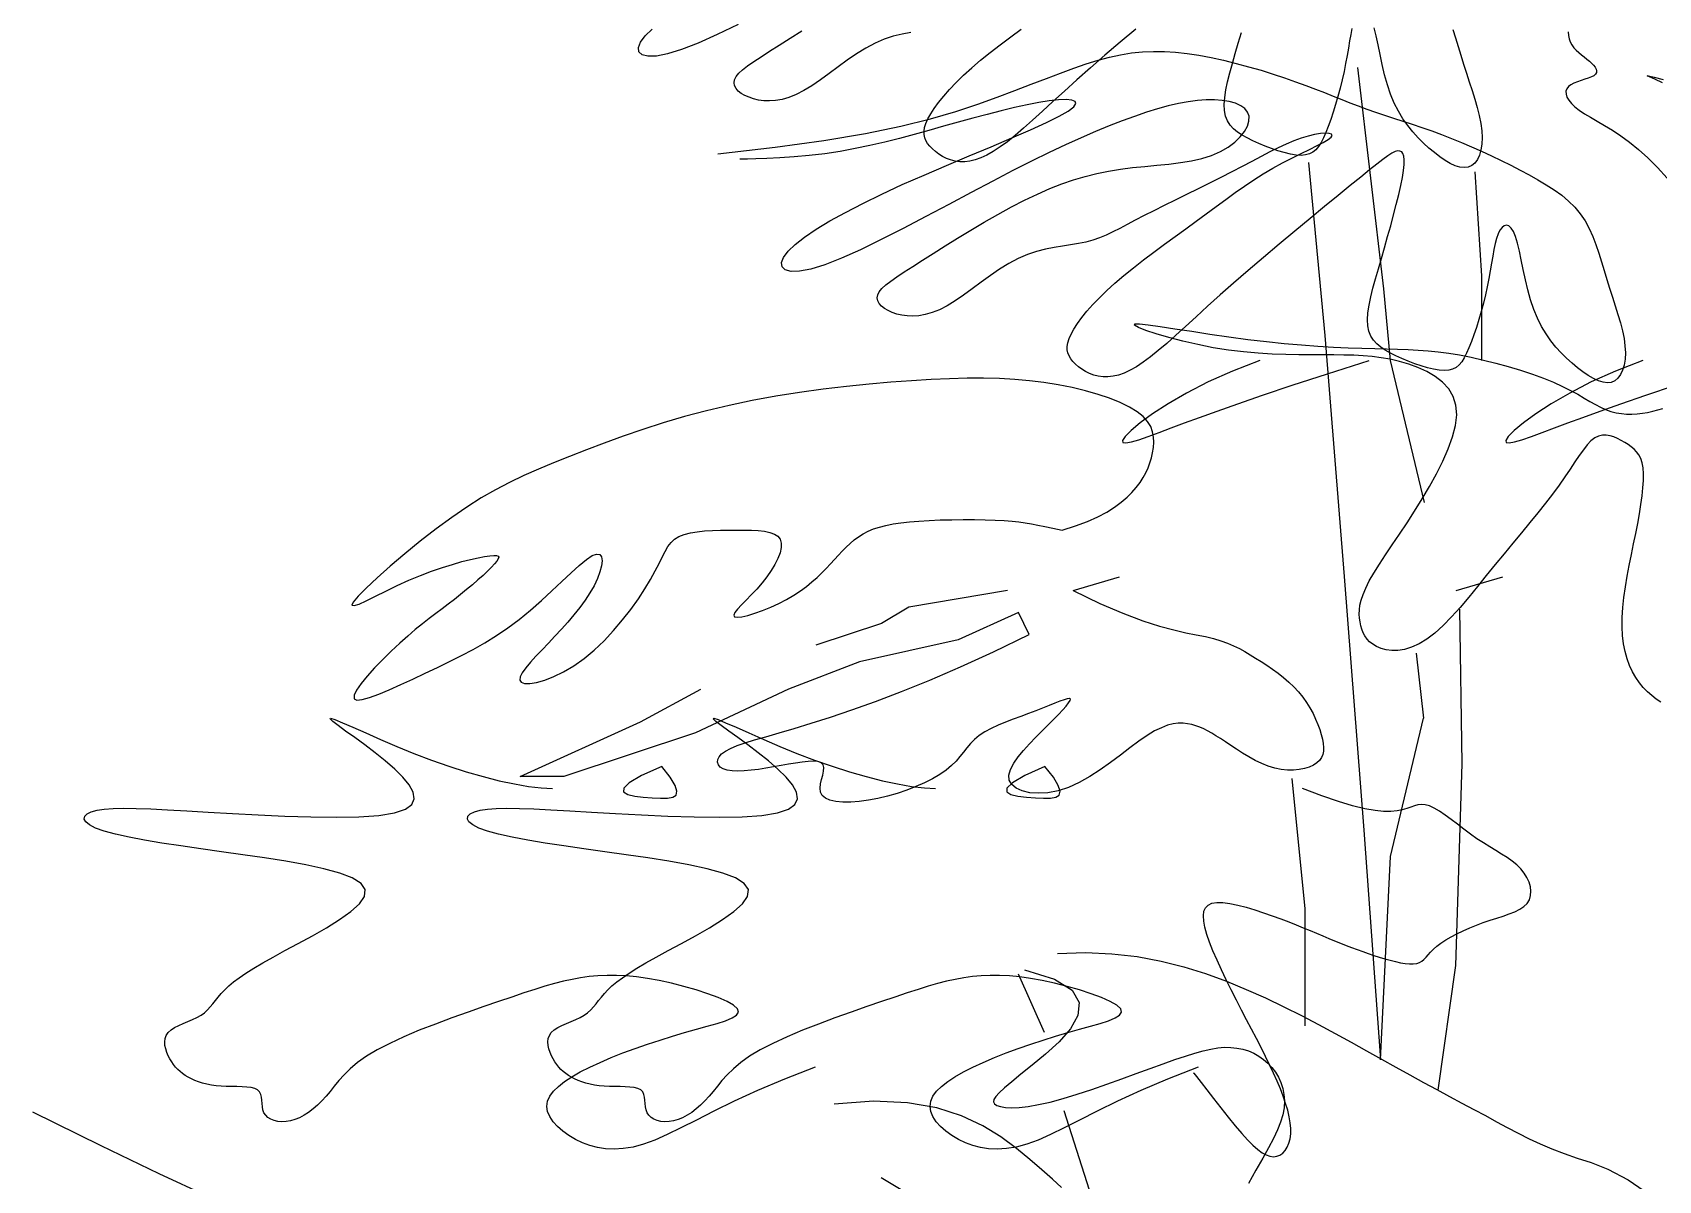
# Model space of a CAD drawing. Header units: millimetres. Extents: x 12377 to 30673, y 89761 to 101952.
# Drawn here: x 25922.7 to 26177.4, y 100821.6 to 101001.5 of the extents above; entities that cross this region are included whole.
import ezdxf

# ---------------------------------------------------------------- set-up
doc = ezdxf.new("R2010")
doc.units = ezdxf.units.MM

# ---------------------------------------------------------------- blocks, each defined once
blk = doc.blocks.new('A$C2C611E7A')
at = {"linetype": 'ByBlock'}
for points in [[(364.47, 1213.14), (364.52, 1212.57), (364.63, 1212.04), (364.8, 1211.53), (365.06, 1211.07), (365.37, 1210.64), (365.74, 1210.25), (366.14, 1209.87), (366.57, 1209.52), (366.99, 1209.19), (367.41, 1208.86), (367.81, 1208.54), (368.16, 1208.22), (368.46, 1207.9), (368.7, 1207.59), (368.86, 1207.29), (368.93, 1207), (368.91, 1206.73), (368.78, 1206.48), (368.52, 1206.25), (368.14, 1206.05), (367.65, 1205.86), (367.1, 1205.68), (366.52, 1205.5), (365.93, 1205.31), (365.38, 1205.09), (364.9, 1204.83), (364.52, 1204.54), (364.26, 1204.19), (364.14, 1203.8), (364.16, 1203.36), (364.3, 1202.9), (364.58, 1202.4), (365, 1201.89), (365.55, 1201.36), (366.23, 1200.83), (367.05, 1200.29), (367.99, 1199.73), (369.03, 1199.12), (370.18, 1198.45), (371.42, 1197.7), (372.72, 1196.83), (374.1, 1195.84), (375.52, 1194.69), (376.99, 1193.37), (378.48, 1191.88), (380, 1190.21)], [(379.28, 1205.15), (378.07, 1205.68), (377.23, 1206.06), (376.88, 1206.25), (377.1, 1206.25), (377.95, 1206.04), (379.36, 1205.64)], [(346.41, 1213.51), (346.86, 1212.18), (347.28, 1210.82), (347.69, 1209.44), (348.11, 1208.05), (348.55, 1206.66), (349, 1205.28), (349.44, 1203.91), (349.86, 1202.57), (350.24, 1201.26), (350.56, 1200), (350.81, 1198.78), (350.97, 1197.63), (351.02, 1196.54), (350.98, 1195.53), (350.83, 1194.62), (350.59, 1193.81), (350.27, 1193.12), (349.86, 1192.57), (349.38, 1192.16), (348.83, 1191.92), (348.2, 1191.84), (347.52, 1191.92), (346.79, 1192.15), (346.02, 1192.51), (345.22, 1192.97), (344.38, 1193.54), (343.54, 1194.19), (342.68, 1194.91), (341.82, 1195.69), (340.98, 1196.53), (340.15, 1197.44), (339.36, 1198.43), (338.6, 1199.51), (337.9, 1200.68), (337.25, 1201.95), (336.68, 1203.34), (336.18, 1204.83), (335.75, 1206.41), (335.37, 1208), (335.03, 1209.58), (334.72, 1211.09), (334.43, 1212.49), (334.13, 1213.73)], [(330.63, 1213.65), (330.43, 1212.72), (330.25, 1211.69), (330.06, 1210.58), (329.86, 1209.4), (329.64, 1208.18), (329.39, 1206.91), (329.1, 1205.61), (328.78, 1204.31), (328.43, 1203.01), (328.07, 1201.75), (327.68, 1200.53), (327.3, 1199.38), (326.91, 1198.31), (326.53, 1197.34), (326.16, 1196.49), (325.79, 1195.76), (325.4, 1195.15), (324.97, 1194.65), (324.51, 1194.26), (323.98, 1193.99), (323.37, 1193.83), (322.67, 1193.77), (321.87, 1193.82), (320.98, 1193.97), (320.03, 1194.19), (319.04, 1194.49), (318.03, 1194.83), (317.02, 1195.22), (316.04, 1195.63), (315.1, 1196.06), (314.22, 1196.49), (313.42, 1196.93), (312.7, 1197.41), (312.08, 1197.93), (311.55, 1198.51), (311.14, 1199.17), (310.84, 1199.92), (310.66, 1200.77), (310.62, 1201.74), (310.7, 1202.82), (310.88, 1204.01), (311.15, 1205.3), (311.49, 1206.68), (311.89, 1208.16), (312.34, 1209.71), (312.81, 1211.33), (313.3, 1213.02)], [(296.77, 1213.55), (294.32, 1211.49), (291.93, 1209.45), (289.65, 1207.48), (287.54, 1205.6), (285.59, 1203.84), (283.79, 1202.2), (282.13, 1200.68), (280.6, 1199.28), (279.18, 1198.02), (277.87, 1196.9), (276.65, 1195.91), (275.51, 1195.08), (274.44, 1194.38), (273.44, 1193.82), (272.5, 1193.38), (271.62, 1193.06), (270.78, 1192.86), (269.98, 1192.77), (269.22, 1192.77), (268.48, 1192.87), (267.77, 1193.05), (267.11, 1193.3), (266.48, 1193.61), (265.9, 1193.97), (265.38, 1194.36), (264.91, 1194.77), (264.5, 1195.2), (264.16, 1195.63), (263.89, 1196.07), (263.7, 1196.53), (263.61, 1197.02), (263.6, 1197.55), (263.69, 1198.13), (263.9, 1198.77), (264.21, 1199.48), (264.65, 1200.27), (265.2, 1201.13), (265.88, 1202.06), (266.68, 1203.05), (267.6, 1204.09), (268.63, 1205.18), (269.79, 1206.31), (271.07, 1207.48), (272.47, 1208.67), (273.97, 1209.88), (275.54, 1211.1), (277.17, 1212.33), (278.83, 1213.56)], [(261.53, 1213.04), (260.17, 1212.77), (258.78, 1212.42), (257.36, 1211.95), (255.92, 1211.33), (254.47, 1210.56), (253.02, 1209.65), (251.57, 1208.66), (250.13, 1207.62), (248.73, 1206.58), (247.36, 1205.59), (246.04, 1204.68), (244.77, 1203.91), (243.58, 1203.3), (242.44, 1202.84), (241.37, 1202.54), (240.36, 1202.36), (239.41, 1202.29), (238.52, 1202.32), (237.69, 1202.44), (236.91, 1202.62), (236.19, 1202.86), (235.54, 1203.15), (234.97, 1203.48), (234.5, 1203.85), (234.15, 1204.26), (233.92, 1204.69), (233.84, 1205.15), (233.91, 1205.62), (234.16, 1206.11), (234.58, 1206.63), (235.19, 1207.19), (235.97, 1207.8), (236.93, 1208.48), (238.07, 1209.23), (239.4, 1210.09), (240.92, 1211.05), (242.61, 1212.12), (244.46, 1213.28)], [(234.47, 1214.29), (231.22, 1212.71), (228.24, 1211.37), (225.62, 1210.33), (223.43, 1209.66), (221.67, 1209.32), (220.35, 1209.29), (219.44, 1209.53), (218.95, 1210), (218.87, 1210.67), (219.19, 1211.51), (219.91, 1212.47), (221.01, 1213.54)], [(231.32, 1194.03), (240.27, 1195.03), (247.93, 1196.1), (254.43, 1197.21), (259.95, 1198.35), (264.61, 1199.51), (268.59, 1200.66), (272.02, 1201.79), (275.06, 1202.88), (277.84, 1203.93), (280.4, 1204.91), (282.77, 1205.83), (284.98, 1206.67), (287.04, 1207.43), (288.99, 1208.1), (290.85, 1208.69), (292.64, 1209.17), (294.39, 1209.54), (296.12, 1209.81), (297.83, 1209.98), (299.54, 1210.06), (301.26, 1210.04), (303.01, 1209.93), (304.8, 1209.73), (306.65, 1209.45), (308.55, 1209.09), (310.5, 1208.66), (312.47, 1208.18), (314.44, 1207.65), (316.38, 1207.09), (318.26, 1206.5), (320.08, 1205.91), (321.8, 1205.31), (323.4, 1204.73), (324.91, 1204.16), (326.33, 1203.61), (327.69, 1203.06), (329.02, 1202.53), (330.32, 1202.02), (331.62, 1201.52), (332.95, 1201.03), (334.31, 1200.55), (335.7, 1200.08), (337.13, 1199.61), (338.59, 1199.14), (340.08, 1198.65), (341.59, 1198.14), (343.12, 1197.6), (344.67, 1197.03), (346.23, 1196.42), (347.79, 1195.78), (349.36, 1195.11), (350.92, 1194.41), (352.47, 1193.69), (353.99, 1192.96), (355.49, 1192.21), (356.96, 1191.46), (358.38, 1190.71), (359.76, 1189.95), (361.07, 1189.17), (362.32, 1188.36), (363.48, 1187.51), (364.56, 1186.61), (365.53, 1185.64), (366.39, 1184.61), (367.14, 1183.5), (367.78, 1182.32), (368.34, 1181.08), (368.84, 1179.79), (369.29, 1178.46), (369.71, 1177.1), (370.12, 1175.72), (370.54, 1174.33), (370.98, 1172.94), (371.43, 1171.56), (371.87, 1170.2), (372.29, 1168.85), (372.67, 1167.55), (372.99, 1166.28), (373.24, 1165.07), (373.39, 1163.91), (373.45, 1162.82), (373.4, 1161.81), (373.26, 1160.9), (373.02, 1160.09), (372.7, 1159.41), (372.29, 1158.85), (371.81, 1158.45), (371.25, 1158.2), (370.63, 1158.13), (369.95, 1158.21), (369.22, 1158.43), (368.45, 1158.79), (367.64, 1159.26), (366.81, 1159.83), (365.96, 1160.48), (365.11, 1161.2), (364.25, 1161.98), (363.4, 1162.82), (362.58, 1163.73), (361.78, 1164.71), (361.03, 1165.79), (360.32, 1166.96), (359.68, 1168.24), (359.1, 1169.62), (358.6, 1171.12), (358.17, 1172.69), (357.8, 1174.29), (357.46, 1175.87), (357.15, 1177.38), (356.85, 1178.78), (356.55, 1180.01), (356.24, 1181.04), (355.91, 1181.83), (355.56, 1182.37), (355.2, 1182.7), (354.83, 1182.81), (354.48, 1182.73), (354.13, 1182.47), (353.81, 1182.04), (353.53, 1181.47), (353.28, 1180.76), (353.06, 1179.94), (352.86, 1179), (352.67, 1177.97), (352.48, 1176.86), (352.28, 1175.69), (352.06, 1174.46), (351.81, 1173.19), (351.53, 1171.9), (351.21, 1170.59), (350.86, 1169.3), (350.49, 1168.03), (350.11, 1166.82), (349.72, 1165.66), (349.34, 1164.59), (348.95, 1163.63), (348.58, 1162.78), (348.21, 1162.04), (347.82, 1161.43), (347.4, 1160.93), (346.93, 1160.55), (346.4, 1160.27), (345.79, 1160.11), (345.1, 1160.06), (344.29, 1160.11), (343.41, 1160.25), (342.46, 1160.48), (341.47, 1160.77), (340.46, 1161.12), (339.45, 1161.5), (338.46, 1161.92), (337.52, 1162.34), (336.64, 1162.77), (335.84, 1163.22), (335.13, 1163.69), (334.5, 1164.22), (333.98, 1164.8), (333.56, 1165.45), (333.26, 1166.2), (333.09, 1167.05), (333.05, 1168.02), (333.12, 1169.1), (333.3, 1170.29), (333.57, 1171.59), (333.91, 1172.97), (334.32, 1174.44), (334.76, 1175.99), (335.23, 1177.62), (335.72, 1179.3), (336.21, 1181.03), (336.69, 1182.75), (337.14, 1184.45), (337.57, 1186.09), (337.95, 1187.63), (338.27, 1189.06), (338.52, 1190.32), (338.7, 1191.41), (338.79, 1192.31), (338.81, 1193.05), (338.75, 1193.62), (338.62, 1194.04), (338.42, 1194.32), (338.15, 1194.45), (337.81, 1194.46), (337.39, 1194.35), (336.89, 1194.1), (336.26, 1193.7), (335.48, 1193.14), (334.53, 1192.41), (333.38, 1191.49), (332.01, 1190.37), (330.37, 1189.04), (328.47, 1187.49), (326.35, 1185.75), (324.06, 1183.87), (321.66, 1181.88), (319.2, 1179.84), (316.75, 1177.77), (314.35, 1175.74), (312.08, 1173.76), (309.97, 1171.89), (308.02, 1170.13), (306.22, 1168.48), (304.56, 1166.96), (303.02, 1165.57), (301.61, 1164.31), (300.29, 1163.18), (299.07, 1162.2), (297.93, 1161.36), (296.87, 1160.66), (295.87, 1160.1), (294.93, 1159.66), (294.04, 1159.35), (293.2, 1159.15), (292.41, 1159.05), (291.64, 1159.06), (290.9, 1159.16), (290.2, 1159.34), (289.53, 1159.59), (288.91, 1159.9), (288.33, 1160.25), (287.8, 1160.64), (287.33, 1161.06), (286.92, 1161.48), (286.58, 1161.91), (286.32, 1162.35), (286.13, 1162.81), (286.03, 1163.31), (286.02, 1163.84), (286.12, 1164.42), (286.32, 1165.06), (286.64, 1165.77), (287.07, 1166.56), (287.63, 1167.42), (288.31, 1168.35), (289.1, 1169.34), (290.02, 1170.38), (291.06, 1171.47), (292.22, 1172.6), (293.5, 1173.76), (294.89, 1174.95), (296.39, 1176.16), (297.96, 1177.39), (299.59, 1178.62), (301.25, 1179.85), (302.92, 1181.07), (304.59, 1182.28), (306.22, 1183.47), (307.8, 1184.63), (309.34, 1185.77), (310.85, 1186.87), (312.33, 1187.93), (313.8, 1188.95), (315.26, 1189.93), (316.74, 1190.87), (318.22, 1191.75), (319.73, 1192.58), (321.22, 1193.35), (322.65, 1194.06), (323.98, 1194.71), (325.16, 1195.29), (326.14, 1195.8), (326.9, 1196.24), (327.37, 1196.6), (327.54, 1196.88), (327.42, 1197.08), (327.05, 1197.2), (326.46, 1197.23), (325.69, 1197.17), (324.78, 1197.03), (323.76, 1196.79), (322.66, 1196.46), (321.51, 1196.04), (320.32, 1195.54), (319.07, 1194.95), (317.76, 1194.3), (316.39, 1193.59), (314.94, 1192.83), (313.41, 1192.02), (311.79, 1191.18), (310.09, 1190.31), (308.32, 1189.43), (306.52, 1188.53), (304.72, 1187.65), (302.94, 1186.77), (301.22, 1185.92), (299.59, 1185.1), (298.07, 1184.33), (296.69, 1183.6), (295.44, 1182.94), (294.27, 1182.33), (293.18, 1181.77), (292.12, 1181.28), (291.08, 1180.85), (290.02, 1180.49), (288.92, 1180.19), (287.77, 1179.95), (286.55, 1179.74), (285.28, 1179.55), (283.96, 1179.33), (282.6, 1179.06), (281.21, 1178.7), (279.79, 1178.23), (278.35, 1177.62), (276.9, 1176.84), (275.44, 1175.93), (273.99, 1174.94), (272.56, 1173.9), (271.15, 1172.87), (269.79, 1171.87), (268.46, 1170.97), (267.2, 1170.19), (266, 1169.58), (264.87, 1169.13), (263.8, 1168.82), (262.79, 1168.64), (261.84, 1168.57), (260.95, 1168.61), (260.12, 1168.72), (259.34, 1168.91), (258.62, 1169.15), (257.97, 1169.44), (257.4, 1169.77), (256.93, 1170.14), (256.57, 1170.54), (256.34, 1170.98), (256.26, 1171.43), (256.34, 1171.91), (256.59, 1172.4), (257.01, 1172.91), (257.61, 1173.47), (258.39, 1174.08), (259.35, 1174.76), (260.5, 1175.52), (261.83, 1176.37), (263.34, 1177.33), (265.04, 1178.4), (266.89, 1179.57), (268.86, 1180.79), (270.92, 1182.04), (273.03, 1183.3), (275.16, 1184.52), (277.28, 1185.68), (279.35, 1186.75), (281.35, 1187.71), (283.28, 1188.56), (285.16, 1189.29), (287.01, 1189.93), (288.84, 1190.47), (290.66, 1190.93), (292.5, 1191.3), (294.36, 1191.61), (296.25, 1191.85), (298.16, 1192.04), (300.06, 1192.22), (301.93, 1192.41), (303.75, 1192.63), (305.49, 1192.91), (307.13, 1193.28), (308.65, 1193.75), (310.02, 1194.35), (311.23, 1195.05), (312.27, 1195.83), (313.13, 1196.66), (313.8, 1197.51), (314.26, 1198.35), (314.5, 1199.15), (314.51, 1199.89), (314.28, 1200.54), (313.84, 1201.09), (313.2, 1201.55), (312.38, 1201.92), (311.41, 1202.2), (310.31, 1202.38), (309.09, 1202.46), (307.79, 1202.46), (306.42, 1202.36), (304.97, 1202.16), (303.45, 1201.88), (301.86, 1201.51), (300.18, 1201.05), (298.42, 1200.51), (296.58, 1199.88), (294.64, 1199.17), (292.61, 1198.38), (290.47, 1197.5), (288.19, 1196.52), (285.78, 1195.43), (283.2, 1194.21), (280.45, 1192.87), (277.5, 1191.39), (274.35, 1189.75), (270.98, 1187.97), (267.46, 1186.09), (263.89, 1184.19), (260.34, 1182.33), (256.9, 1180.57), (253.64, 1178.99), (250.67, 1177.65), (248.05, 1176.62), (245.86, 1175.94), (244.1, 1175.61), (242.77, 1175.58), (241.87, 1175.81), (241.38, 1176.29), (241.29, 1176.96), (241.61, 1177.79), (242.33, 1178.76), (243.43, 1179.82), (244.9, 1180.97), (246.71, 1182.19), (248.85, 1183.49), (251.29, 1184.84), (254.01, 1186.25), (256.98, 1187.7), (260.2, 1189.18), (263.61, 1190.69), (267.13, 1192.2), (270.66, 1193.68), (274.1, 1195.12), (277.33, 1196.49), (280.26, 1197.75), (282.77, 1198.89), (284.78, 1199.89), (286.2, 1200.71), (287.05, 1201.37), (287.39, 1201.87), (287.26, 1202.22), (286.73, 1202.44), (285.84, 1202.52), (284.65, 1202.47), (283.21, 1202.31), (281.56, 1202.05), (279.73, 1201.69), (277.76, 1201.25), (275.67, 1200.74), (273.48, 1200.18), (271.23, 1199.58), (268.93, 1198.96), (266.63, 1198.32), (264.33, 1197.68), (262.04, 1197.05), (259.74, 1196.43), (257.44, 1195.85), (255.13, 1195.31), (252.8, 1194.82), (250.44, 1194.39), (248.05, 1194.03), (245.63, 1193.75), (243.26, 1193.54), (241.02, 1193.39), (238.99, 1193.28), (237.26, 1193.22), (235.93, 1193.19), (235.06, 1193.18), (234.75, 1193.18)], [(331.51, 1207.52), (335.59, 1172.86), (336.61, 1161.65)], [(323.81, 1192.63), (326.36, 1165.52), (329.43, 1127.8), (332.49, 1088.04), (335.12, 1052.07)], [(349.88, 1191.21), (350.9, 1174.9), (350.9, 1161.65)], [(379.02, 1108.08), (378.29, 1108.57), (377.58, 1109.12), (376.9, 1109.72), (376.25, 1110.4), (375.64, 1111.14), (375.08, 1111.95), (374.57, 1112.85), (374.12, 1113.83), (373.73, 1114.89), (373.42, 1116.02), (373.17, 1117.24), (373.01, 1118.54), (372.93, 1119.92), (372.93, 1121.38), (373.03, 1122.91), (373.21, 1124.51), (373.45, 1126.16), (373.74, 1127.84), (374.06, 1129.53), (374.4, 1131.21), (374.75, 1132.88), (375.08, 1134.51), (375.38, 1136.09), (375.66, 1137.6), (375.89, 1139.04), (376.08, 1140.4), (376.21, 1141.66), (376.28, 1142.82), (376.29, 1143.87), (376.22, 1144.79), (376.07, 1145.58), (375.85, 1146.26), (375.57, 1146.83), (375.22, 1147.32), (374.82, 1147.75), (374.37, 1148.12), (373.88, 1148.46), (373.36, 1148.79), (372.81, 1149.1), (372.24, 1149.4), (371.66, 1149.65), (371.06, 1149.84), (370.45, 1149.94), (369.85, 1149.93), (369.24, 1149.79), (368.65, 1149.5), (368.06, 1149.04), (367.47, 1148.42), (366.87, 1147.65), (366.23, 1146.75), (365.55, 1145.73), (364.81, 1144.6), (363.99, 1143.38), (363.07, 1142.08), (362.06, 1140.71), (360.95, 1139.27), (359.76, 1137.78), (358.5, 1136.24), (357.19, 1134.65), (355.84, 1133.02), (354.46, 1131.36), (353.07, 1129.66), (351.67, 1127.94), (350.29, 1126.22), (348.91, 1124.55), (347.55, 1122.95), (346.2, 1121.45), (344.89, 1120.1), (343.6, 1118.92), (342.35, 1117.95), (341.14, 1117.21), (339.97, 1116.69), (338.87, 1116.36), (337.83, 1116.2), (336.86, 1116.19), (335.98, 1116.3), (335.18, 1116.52), (334.49, 1116.81), (333.89, 1117.16), (333.4, 1117.55), (332.99, 1117.99), (332.66, 1118.47), (332.4, 1118.98), (332.19, 1119.52), (332.04, 1120.08), (331.91, 1120.66), (331.82, 1121.26), (331.77, 1121.89), (331.79, 1122.56), (331.88, 1123.29), (332.06, 1124.09), (332.36, 1124.98), (332.78, 1125.97), (333.34, 1127.09), (334.06, 1128.33), (334.92, 1129.7), (335.89, 1131.18), (336.95, 1132.76), (338.08, 1134.44), (339.25, 1136.2), (340.44, 1138.04), (341.63, 1139.94), (342.79, 1141.88), (343.89, 1143.86), (344.88, 1145.83), (345.72, 1147.77), (346.39, 1149.65), (346.84, 1151.44), (347.03, 1153.11), (346.92, 1154.64), (346.49, 1156), (345.78, 1157.2), (344.82, 1158.24), (343.67, 1159.14), (342.37, 1159.9), (340.97, 1160.54), (339.52, 1161.07), (338.06, 1161.49), (336.63, 1161.82), (335.22, 1162.07), (333.81, 1162.25), (332.38, 1162.37), (330.91, 1162.44), (329.38, 1162.48), (327.77, 1162.49), (326.05, 1162.49), (324.23, 1162.49), (322.29, 1162.51), (320.25, 1162.55), (318.12, 1162.63), (315.91, 1162.77), (313.63, 1162.97), (311.29, 1163.26), (308.9, 1163.63), (306.49, 1164.11), (304.13, 1164.66), (301.92, 1165.23), (299.97, 1165.81), (298.36, 1166.35), (297.2, 1166.81), (296.59, 1167.15), (296.61, 1167.35), (297.34, 1167.36), (298.7, 1167.23), (300.58, 1166.97), (302.9, 1166.61), (305.53, 1166.2), (308.39, 1165.76), (311.36, 1165.32), (314.33, 1164.92), (317.23, 1164.58), (320.03, 1164.29), (322.72, 1164.07), (325.29, 1163.88), (327.73, 1163.74), (330.03, 1163.63), (332.19, 1163.55), (334.2, 1163.49), (336.06, 1163.44), (337.78, 1163.39), (339.42, 1163.34), (341.01, 1163.26), (342.57, 1163.15), (344.15, 1162.99), (345.78, 1162.77), (347.49, 1162.49), (349.32, 1162.13), (351.22, 1161.7), (353.17, 1161.21), (355.12, 1160.67), (357.04, 1160.09), (358.89, 1159.48), (360.63, 1158.85), (362.21, 1158.21), (363.63, 1157.57), (364.87, 1156.94), (365.99, 1156.33), (366.98, 1155.75), (367.9, 1155.21), (368.75, 1154.72), (369.56, 1154.29), (370.36, 1153.93), (371.17, 1153.64), (371.99, 1153.44), (372.82, 1153.3), (373.65, 1153.23), (374.48, 1153.22), (375.31, 1153.26), (376.13, 1153.36), (376.94, 1153.5), (377.73, 1153.68), (378.53, 1153.88), (379.34, 1154.11)], [(316.19, 1161.63), (311.91, 1159.98), (308.08, 1158.26), (304.72, 1156.53), (301.82, 1154.84), (299.4, 1153.27), (297.47, 1151.85), (296.04, 1150.65), (295.11, 1149.71), (294.69, 1149.1), (294.74, 1148.77), (295.21, 1148.71), (296.07, 1148.87), (297.25, 1149.22), (298.72, 1149.72), (300.43, 1150.35), (302.33, 1151.07), (304.4, 1151.85), (306.75, 1152.72), (309.49, 1153.71), (312.74, 1154.85), (316.63, 1156.18), (321.28, 1157.74), (326.81, 1159.54), (333.34, 1161.63)], [(336.61, 1161.65), (341.92, 1139.36)], [(376.21, 1161.63), (371.93, 1159.98), (368.1, 1158.26), (364.73, 1156.53), (361.83, 1154.84), (359.41, 1153.27), (357.48, 1151.85), (356.05, 1150.65), (355.12, 1149.71), (354.71, 1149.1), (354.76, 1148.77), (355.23, 1148.71), (356.08, 1148.87), (357.26, 1149.22), (358.73, 1149.72), (360.44, 1150.35), (362.34, 1151.07), (364.42, 1151.85), (366.77, 1152.72), (369.51, 1153.71), (372.76, 1154.85), (376.65, 1156.18), (381.3, 1157.74)], [(285.24, 1135.05), (287.35, 1135.71), (289.21, 1136.4), (290.83, 1137.13), (292.23, 1137.87), (293.45, 1138.64), (294.49, 1139.41), (295.4, 1140.19), (296.17, 1140.97), (296.85, 1141.74), (297.43, 1142.51), (297.93, 1143.28), (298.34, 1144.05), (298.69, 1144.82), (298.98, 1145.6), (299.21, 1146.38), (299.39, 1147.18), (299.52, 1147.99), (299.59, 1148.81), (299.56, 1149.63), (299.41, 1150.45), (299.1, 1151.26), (298.6, 1152.06), (297.9, 1152.84), (296.96, 1153.6), (295.76, 1154.34), (294.32, 1155.04), (292.67, 1155.7), (290.85, 1156.32), (288.88, 1156.88), (286.79, 1157.38), (284.61, 1157.81), (282.38, 1158.17), (280.11, 1158.45), (277.8, 1158.66), (275.41, 1158.79), (272.93, 1158.85), (270.34, 1158.85), (267.61, 1158.78), (264.72, 1158.65), (261.66, 1158.46), (258.4, 1158.22), (254.98, 1157.92), (251.43, 1157.55), (247.79, 1157.12), (244.1, 1156.61), (240.39, 1156.03), (236.7, 1155.36), (233.07, 1154.6), (229.53, 1153.76), (226.09, 1152.83), (222.76, 1151.85), (219.55, 1150.82), (216.46, 1149.77), (213.51, 1148.7), (210.71, 1147.64), (208.06, 1146.61), (205.56, 1145.61), (203.19, 1144.61), (200.9, 1143.6), (198.68, 1142.52), (196.47, 1141.36), (194.25, 1140.09), (191.98, 1138.66), (189.62, 1137.04), (187.16, 1135.24), (184.68, 1133.3), (182.25, 1131.33), (179.97, 1129.39), (177.94, 1127.58), (176.23, 1125.98), (174.95, 1124.68), (174.18, 1123.77), (173.99, 1123.29), (174.32, 1123.22), (175.1, 1123.47), (176.24, 1123.98), (177.67, 1124.68), (179.31, 1125.49), (181.08, 1126.36), (182.9, 1127.19), (184.71, 1127.95), (186.46, 1128.62), (188.15, 1129.2), (189.75, 1129.69), (191.23, 1130.11), (192.57, 1130.45), (193.76, 1130.71), (194.77, 1130.91), (195.58, 1131.03), (196.2, 1131.09), (196.63, 1131.07), (196.89, 1130.98), (196.98, 1130.8), (196.92, 1130.54), (196.7, 1130.2), (196.34, 1129.76), (195.84, 1129.24), (195.23, 1128.63), (194.52, 1127.96), (193.73, 1127.25), (192.87, 1126.5), (191.96, 1125.73), (191.01, 1124.96), (190.05, 1124.2), (189.08, 1123.46), (188.11, 1122.72), (187.11, 1121.98), (186.08, 1121.2), (185.02, 1120.37), (183.9, 1119.46), (182.72, 1118.46), (181.47, 1117.34), (180.16, 1116.11), (178.83, 1114.8), (177.55, 1113.47), (176.4, 1112.19), (175.43, 1111), (174.72, 1109.98), (174.33, 1109.17), (174.33, 1108.64), (174.76, 1108.42), (175.59, 1108.5), (176.75, 1108.82), (178.19, 1109.35), (179.84, 1110.04), (181.64, 1110.84), (183.54, 1111.72), (185.48, 1112.63), (187.39, 1113.54), (189.28, 1114.45), (191.15, 1115.39), (193, 1116.36), (194.82, 1117.4), (196.63, 1118.52), (198.42, 1119.73), (200.2, 1121.06), (201.95, 1122.5), (203.67, 1124.02), (205.32, 1125.55), (206.88, 1127.02), (208.31, 1128.36), (209.6, 1129.53), (210.72, 1130.44), (211.63, 1131.05), (212.32, 1131.3), (212.8, 1131.22), (213.08, 1130.85), (213.17, 1130.25), (213.08, 1129.45), (212.84, 1128.5), (212.44, 1127.45), (211.92, 1126.34), (211.27, 1125.21), (210.52, 1124.07), (209.68, 1122.93), (208.77, 1121.79), (207.81, 1120.65), (206.81, 1119.53), (205.79, 1118.43), (204.77, 1117.34), (203.77, 1116.29), (202.81, 1115.28), (201.96, 1114.34), (201.23, 1113.47), (200.68, 1112.71), (200.35, 1112.06), (200.27, 1111.56), (200.48, 1111.21), (201.02, 1111.03), (201.84, 1111.02), (202.91, 1111.2), (204.18, 1111.56), (205.6, 1112.11), (207.14, 1112.85), (208.73, 1113.79), (210.34, 1114.92), (211.94, 1116.24), (213.48, 1117.72), (214.96, 1119.31), (216.37, 1120.97), (217.67, 1122.64), (218.85, 1124.29), (219.89, 1125.87), (220.78, 1127.34), (221.5, 1128.65), (222.09, 1129.81), (222.59, 1130.83), (223.05, 1131.71), (223.49, 1132.46), (223.97, 1133.1), (224.53, 1133.62), (225.21, 1134.05), (226.04, 1134.38), (227, 1134.62), (228.07, 1134.8), (229.23, 1134.92), (230.45, 1134.99), (231.7, 1135.03), (232.96, 1135.04), (234.21, 1135.05), (235.42, 1135.04), (236.57, 1135.02), (237.64, 1134.97), (238.61, 1134.87), (239.46, 1134.7), (240.16, 1134.44), (240.71, 1134.09), (241.07, 1133.62), (241.24, 1133.02), (241.23, 1132.31), (241.05, 1131.5), (240.72, 1130.62), (240.25, 1129.69), (239.67, 1128.72), (238.98, 1127.74), (238.22, 1126.77), (237.39, 1125.82), (236.54, 1124.92), (235.73, 1124.08), (235, 1123.32), (234.4, 1122.67), (233.99, 1122.13), (233.82, 1121.73), (233.93, 1121.48), (234.35, 1121.41), (235.06, 1121.49), (235.99, 1121.7), (237.09, 1122.04), (238.3, 1122.47), (239.58, 1122.99), (240.85, 1123.57), (242.07, 1124.2), (243.2, 1124.85), (244.23, 1125.53), (245.17, 1126.22), (246.04, 1126.93), (246.84, 1127.64), (247.58, 1128.35), (248.28, 1129.06), (248.94, 1129.76), (249.57, 1130.45), (250.18, 1131.12), (250.79, 1131.77), (251.4, 1132.39), (252.03, 1132.97), (252.67, 1133.52), (253.36, 1134.02), (254.08, 1134.48), (254.86, 1134.88), (255.7, 1135.23), (256.63, 1135.53), (257.64, 1135.8), (258.75, 1136.02), (259.97, 1136.2), (261.32, 1136.35), (262.8, 1136.47), (264.42, 1136.57), (266.14, 1136.64), (267.93, 1136.68), (269.72, 1136.7), (271.49, 1136.69), (273.18, 1136.66), (274.75, 1136.62), (276.16, 1136.55), (277.38, 1136.45), (278.46, 1136.34), (279.44, 1136.2), (280.41, 1136.04), (281.41, 1135.84), (282.5, 1135.61), (283.76, 1135.35), (285.24, 1135.05)], [(286.95, 1125.57), (294.24, 1127.71)], [(346.97, 1125.57), (354.26, 1127.71)], [(286.95, 1125.57), (291.14, 1123.57), (294.75, 1122.02), (297.85, 1120.86), (300.48, 1120.01), (302.72, 1119.41), (304.62, 1118.97), (306.25, 1118.65), (307.68, 1118.36), (308.95, 1118.05), (310.09, 1117.71), (311.13, 1117.33), (312.09, 1116.92), (312.99, 1116.49), (313.85, 1116.02), (314.69, 1115.53), (315.54, 1115.01), (316.41, 1114.46), (317.29, 1113.88), (318.18, 1113.27), (319.06, 1112.63), (319.92, 1111.96), (320.75, 1111.25), (321.53, 1110.51), (322.26, 1109.72), (322.92, 1108.9), (323.52, 1108.05), (324.05, 1107.19), (324.53, 1106.32), (324.94, 1105.45), (325.29, 1104.6), (325.59, 1103.79), (325.83, 1103.01), (326.02, 1102.29), (326.14, 1101.62), (326.19, 1101), (326.17, 1100.43), (326.06, 1099.9), (325.85, 1099.42), (325.54, 1098.98), (325.12, 1098.59), (324.58, 1098.24), (323.93, 1097.93), (323.19, 1097.69), (322.36, 1097.52), (321.48, 1097.43), (320.53, 1097.42), (319.55, 1097.52), (318.54, 1097.73), (317.52, 1098.06), (316.49, 1098.48), (315.47, 1098.98), (314.47, 1099.53), (313.49, 1100.12), (312.55, 1100.72), (311.66, 1101.31), (310.82, 1101.87), (310.05, 1102.38), (309.33, 1102.84), (308.66, 1103.24), (308.02, 1103.6), (307.4, 1103.91), (306.78, 1104.18), (306.17, 1104.4), (305.53, 1104.58), (304.88, 1104.72), (304.18, 1104.8), (303.43, 1104.79), (302.62, 1104.69), (301.74, 1104.47), (300.77, 1104.1), (299.71, 1103.58), (298.53, 1102.87), (297.24, 1101.98), (295.85, 1100.94), (294.37, 1099.81), (292.81, 1098.64), (291.21, 1097.5), (289.57, 1096.43), (287.9, 1095.49), (286.24, 1094.73), (284.59, 1094.21), (283, 1093.91), (281.5, 1093.82), (280.15, 1093.91), (278.97, 1094.18), (278.02, 1094.61), (277.33, 1095.18), (276.95, 1095.88), (276.9, 1096.68), (277.15, 1097.56), (277.65, 1098.52), (278.34, 1099.52), (279.18, 1100.54), (280.12, 1101.58), (281.11, 1102.6), (282.09, 1103.58), (283.03, 1104.52), (283.89, 1105.39), (284.66, 1106.18), (285.33, 1106.89), (285.86, 1107.49), (286.25, 1107.98), (286.48, 1108.35), (286.53, 1108.58), (286.37, 1108.67), (286.04, 1108.63), (285.54, 1108.48), (284.88, 1108.24), (284.09, 1107.93), (283.19, 1107.56), (282.18, 1107.15), (281.09, 1106.73), (279.94, 1106.3), (278.74, 1105.86), (277.54, 1105.42), (276.34, 1104.96), (275.19, 1104.48), (274.1, 1103.98), (273.11, 1103.44), (272.23, 1102.87), (271.5, 1102.26), (270.87, 1101.62), (270.3, 1100.95), (269.77, 1100.27), (269.22, 1099.56), (268.61, 1098.86), (267.92, 1098.15), (267.09, 1097.45), (266.09, 1096.76), (264.95, 1096.09), (263.68, 1095.46), (262.32, 1094.86), (260.88, 1094.31), (259.39, 1093.81), (257.88, 1093.38), (256.37, 1093.02), (254.88, 1092.74), (253.46, 1092.55), (252.11, 1092.44), (250.88, 1092.43), (249.79, 1092.52), (248.87, 1092.72), (248.15, 1093.03), (247.65, 1093.45), (247.39, 1093.99), (247.33, 1094.61), (247.4, 1095.29), (247.56, 1095.98), (247.73, 1096.67), (247.87, 1097.3), (247.91, 1097.86), (247.79, 1098.3), (247.47, 1098.61), (246.97, 1098.78), (246.29, 1098.85), (245.47, 1098.82), (244.53, 1098.72), (243.49, 1098.56), (242.38, 1098.37), (241.22, 1098.16), (240.03, 1097.95), (238.83, 1097.75), (237.66, 1097.57), (236.52, 1097.43), (235.44, 1097.33), (234.44, 1097.3), (233.55, 1097.33), (232.78, 1097.45), (232.16, 1097.65), (231.69, 1097.93), (231.39, 1098.28), (231.25, 1098.68), (231.28, 1099.11), (231.5, 1099.55), (231.9, 1100), (232.5, 1100.44), (233.3, 1100.86), (234.32, 1101.28), (235.57, 1101.7), (237.07, 1102.17), (238.84, 1102.69), (240.9, 1103.28), (243.26, 1103.98), (245.93, 1104.8), (248.94, 1105.76), (252.3, 1106.88), (256, 1108.2), (260.07, 1109.75), (264.5, 1111.55), (269.31, 1113.62), (274.5, 1116), (280.09, 1118.72)], [(276.66, 1125.57), (261.23, 1123), (256.94, 1120.43), (246.65, 1117)], [(280.09, 1118.72), (278.38, 1122.14), (268.94, 1117.86), (253.51, 1114.43), (242.36, 1110.15), (227.78, 1103.3), (207.2, 1096.45), (200.34, 1096.45), (219.21, 1105.01), (228.64, 1110.15)], [(347.49, 1122.66), (347.84, 1098.44), (346.82, 1066.84), (344.09, 1047.3)], [(340.69, 1115.77), (341.84, 1105.6)], [(246.54, 1050.91), (241.73, 1049.02), (237.53, 1047.24), (233.87, 1045.56), (230.7, 1044.02), (227.94, 1042.62), (225.53, 1041.39), (223.39, 1040.34), (221.46, 1039.49), (219.68, 1038.84), (218.02, 1038.4), (216.49, 1038.14), (215.05, 1038.04), (213.71, 1038.1), (212.44, 1038.3), (211.24, 1038.63), (210.09, 1039.06), (208.99, 1039.59), (207.96, 1040.19), (207.01, 1040.87), (206.18, 1041.59), (205.49, 1042.36), (204.97, 1043.16), (204.64, 1043.96), (204.52, 1044.77), (204.64, 1045.57), (204.99, 1046.35), (205.55, 1047.13), (206.32, 1047.89), (207.29, 1048.65), (208.44, 1049.41), (209.76, 1050.16), (211.24, 1050.91), (212.86, 1051.66), (214.61, 1052.4), (216.44, 1053.13), (218.35, 1053.84), (220.29, 1054.52), (222.25, 1055.16), (224.2, 1055.77), (226.1, 1056.33), (227.94, 1056.84), (229.65, 1057.32), (231.19, 1057.76), (232.5, 1058.19), (233.53, 1058.62), (234.22, 1059.06), (234.53, 1059.53), (234.39, 1060.05), (233.78, 1060.6), (232.75, 1061.2), (231.38, 1061.81), (229.75, 1062.42), (227.92, 1063.01), (225.99, 1063.56), (224.02, 1064.05), (222.1, 1064.47), (220.28, 1064.8), (218.57, 1065.04), (216.95, 1065.2), (215.42, 1065.27), (213.95, 1065.28), (212.53, 1065.21), (211.16, 1065.09), (209.81, 1064.9), (208.47, 1064.66), (207.11, 1064.36), (205.71, 1064), (204.23, 1063.58), (202.65, 1063.09), (200.92, 1062.53), (199.03, 1061.9), (196.94, 1061.19), (194.64, 1060.4), (192.19, 1059.54), (189.64, 1058.63), (187.06, 1057.67), (184.54, 1056.68), (182.13, 1055.67), (179.91, 1054.64), (177.94, 1053.62), (176.27, 1052.61), (174.88, 1051.62), (173.72, 1050.65), (172.75, 1049.71), (171.94, 1048.81), (171.22, 1047.94), (170.57, 1047.12), (169.93, 1046.34), (169.28, 1045.62), (168.6, 1044.96), (167.9, 1044.36), (167.2, 1043.82), (166.49, 1043.37), (165.77, 1042.99), (165.06, 1042.69), (164.36, 1042.49), (163.67, 1042.37), (163.01, 1042.35), (162.38, 1042.4), (161.8, 1042.54), (161.29, 1042.75), (160.84, 1043.03), (160.48, 1043.37), (160.21, 1043.77), (160.05, 1044.22), (159.96, 1044.71), (159.91, 1045.21), (159.87, 1045.72), (159.82, 1046.2), (159.71, 1046.64), (159.52, 1047.03), (159.21, 1047.34), (158.77, 1047.56), (158.2, 1047.71), (157.53, 1047.8), (156.78, 1047.84), (155.98, 1047.86), (155.15, 1047.86), (154.31, 1047.87), (153.49, 1047.91), (152.71, 1047.98), (151.97, 1048.09), (151.26, 1048.24), (150.6, 1048.41), (149.98, 1048.61), (149.39, 1048.83), (148.85, 1049.08), (148.35, 1049.34), (147.89, 1049.61), (147.46, 1049.9), (147.07, 1050.22), (146.71, 1050.55), (146.37, 1050.91), (146.06, 1051.31), (145.77, 1051.73), (145.49, 1052.19), (145.23, 1052.69), (145, 1053.22), (144.82, 1053.77), (144.7, 1054.32), (144.67, 1054.86), (144.73, 1055.39), (144.9, 1055.88), (145.2, 1056.33), (145.65, 1056.74), (146.21, 1057.1), (146.86, 1057.43), (147.56, 1057.74), (148.3, 1058.05), (149.02, 1058.36), (149.72, 1058.69), (150.35, 1059.05), (150.9, 1059.44), (151.37, 1059.87), (151.8, 1060.34), (152.21, 1060.83), (152.61, 1061.35), (153.04, 1061.9), (153.52, 1062.46), (154.07, 1063.04), (154.71, 1063.64), (155.46, 1064.26), (156.35, 1064.92), (157.39, 1065.63), (158.61, 1066.4), (160.02, 1067.24), (161.64, 1068.16), (163.5, 1069.18), (165.59, 1070.3), (167.8, 1071.5), (169.99, 1072.75), (172.04, 1074.02), (173.81, 1075.28), (175.16, 1076.51), (175.96, 1077.67), (176.08, 1078.75), (175.42, 1079.71), (174.05, 1080.56), (172.08, 1081.32), (169.61, 1081.99), (166.75, 1082.61), (163.62, 1083.16), (160.3, 1083.68), (156.92, 1084.17), (153.58, 1084.65), (150.31, 1085.11), (147.19, 1085.57), (144.24, 1086.03), (141.52, 1086.48), (139.08, 1086.94), (136.95, 1087.41), (135.2, 1087.88), (133.85, 1088.37), (132.89, 1088.86), (132.3, 1089.34), (132.06, 1089.79), (132.13, 1090.22), (132.51, 1090.59), (133.16, 1090.91), (134.06, 1091.17), (135.19, 1091.34), (136.58, 1091.44), (138.24, 1091.48), (140.2, 1091.45), (142.48, 1091.37), (145.11, 1091.25), (148.11, 1091.08), (151.49, 1090.88), (155.27, 1090.66), (159.31, 1090.44), (163.46, 1090.25), (167.57, 1090.11), (171.5, 1090.07), (175.09, 1090.14), (178.19, 1090.35), (180.65, 1090.74), (182.36, 1091.32), (183.36, 1092.07), (183.74, 1092.97), (183.58, 1094), (182.97, 1095.13), (181.98, 1096.34), (180.7, 1097.6), (179.22, 1098.88), (177.62, 1100.15), (175.99, 1101.39), (174.42, 1102.54), (173, 1103.57), (171.83, 1104.43), (170.98, 1105.08), (170.56, 1105.48), (170.65, 1105.59), (171.31, 1105.37), (172.5, 1104.88), (174.14, 1104.16), (176.16, 1103.27), (178.47, 1102.25), (181.01, 1101.17), (183.69, 1100.07), (186.44, 1099.02), (189.19, 1098.05), (191.9, 1097.18), (194.54, 1096.43), (197.06, 1095.79), (199.44, 1095.28), (201.64, 1094.9), (203.63, 1094.67), (205.38, 1094.59)], [(306.56, 1050.91), (301.74, 1049.02), (297.54, 1047.24), (293.89, 1045.56), (290.72, 1044.02), (287.96, 1042.62), (285.54, 1041.39), (283.4, 1040.34), (281.47, 1039.49), (279.69, 1038.84), (278.04, 1038.4), (276.5, 1038.14), (275.07, 1038.04), (273.72, 1038.1), (272.46, 1038.3), (271.26, 1038.63), (270.11, 1039.06), (269.01, 1039.59), (267.97, 1040.19), (267.03, 1040.87), (266.2, 1041.59), (265.51, 1042.36), (264.98, 1043.16), (264.65, 1043.96), (264.54, 1044.77), (264.65, 1045.57), (265, 1046.35), (265.57, 1047.13), (266.34, 1047.89), (267.31, 1048.65), (268.45, 1049.41), (269.77, 1050.16), (271.25, 1050.91), (272.88, 1051.66), (274.62, 1052.4), (276.46, 1053.13), (278.36, 1053.84), (280.31, 1054.52), (282.27, 1055.16), (284.21, 1055.77), (286.12, 1056.33), (287.95, 1056.84), (289.66, 1057.32), (291.2, 1057.76), (292.51, 1058.19), (293.54, 1058.62), (294.24, 1059.06), (294.54, 1059.53), (294.41, 1060.05), (293.8, 1060.6), (292.77, 1061.2), (291.4, 1061.81), (289.76, 1062.42), (287.94, 1063.01), (286.01, 1063.56), (284.04, 1064.05), (282.12, 1064.47), (280.3, 1064.8), (278.59, 1065.04), (276.97, 1065.2), (275.43, 1065.27), (273.96, 1065.28), (272.55, 1065.21), (271.17, 1065.09), (269.82, 1064.9), (268.49, 1064.66), (267.13, 1064.36), (265.73, 1064), (264.25, 1063.58), (262.66, 1063.09), (260.94, 1062.53), (259.05, 1061.9), (256.96, 1061.19), (254.66, 1060.4), (252.2, 1059.54), (249.65, 1058.63), (247.08, 1057.67), (244.56, 1056.68), (242.15, 1055.67), (239.92, 1054.64), (237.95, 1053.62), (236.28, 1052.61), (234.89, 1051.62), (233.73, 1050.65), (232.77, 1049.71), (231.95, 1048.81), (231.24, 1047.94), (230.58, 1047.12), (229.95, 1046.34), (229.29, 1045.62), (228.61, 1044.96), (227.92, 1044.36), (227.21, 1043.82), (226.5, 1043.37), (225.79, 1042.99), (225.08, 1042.69), (224.37, 1042.49), (223.68, 1042.37), (223.02, 1042.35), (222.4, 1042.4), (221.82, 1042.54), (221.3, 1042.75), (220.86, 1043.03), (220.49, 1043.37), (220.23, 1043.77), (220.06, 1044.22), (219.97, 1044.71), (219.92, 1045.21), (219.89, 1045.72), (219.83, 1046.2), (219.73, 1046.64), (219.53, 1047.03), (219.23, 1047.34), (218.78, 1047.56), (218.21, 1047.71), (217.54, 1047.8), (216.8, 1047.84), (216, 1047.86), (215.17, 1047.86), (214.33, 1047.87), (213.51, 1047.91), (212.73, 1047.98), (211.98, 1048.09), (211.28, 1048.24), (210.62, 1048.41), (209.99, 1048.61), (209.41, 1048.83), (208.87, 1049.08), (208.36, 1049.34), (207.9, 1049.61), (207.48, 1049.9), (207.08, 1050.22), (206.72, 1050.55), (206.39, 1050.91), (206.07, 1051.31), (205.78, 1051.73), (205.51, 1052.19), (205.25, 1052.69), (205.02, 1053.22), (204.84, 1053.77), (204.72, 1054.32), (204.68, 1054.86), (204.74, 1055.39), (204.92, 1055.88), (205.22, 1056.33), (205.66, 1056.74), (206.23, 1057.1), (206.87, 1057.43), (207.58, 1057.74), (208.31, 1058.05), (209.04, 1058.36), (209.73, 1058.69), (210.37, 1059.05), (210.91, 1059.44), (211.39, 1059.87), (211.82, 1060.34), (212.22, 1060.83), (212.63, 1061.35), (213.06, 1061.9), (213.54, 1062.46), (214.08, 1063.04), (214.72, 1063.64), (215.48, 1064.26), (216.36, 1064.92), (217.4, 1065.63), (218.62, 1066.4), (220.03, 1067.24), (221.66, 1068.16), (223.52, 1069.18), (225.6, 1070.3), (227.81, 1071.5), (230.01, 1072.75), (232.05, 1074.02), (233.82, 1075.28), (235.17, 1076.51), (235.97, 1077.67), (236.09, 1078.75), (235.43, 1079.71), (234.06, 1080.56), (232.09, 1081.32), (229.63, 1081.99), (226.77, 1082.61), (223.63, 1083.16), (220.32, 1083.68), (216.94, 1084.17), (213.59, 1084.65), (210.33, 1085.11), (207.2, 1085.57), (204.26, 1086.03), (201.54, 1086.48), (199.09, 1086.94), (196.97, 1087.41), (195.22, 1087.88), (193.86, 1088.37), (192.91, 1088.86), (192.32, 1089.34), (192.07, 1089.79), (192.15, 1090.22), (192.52, 1090.59), (193.17, 1090.91), (194.07, 1091.17), (195.21, 1091.34), (196.6, 1091.44), (198.26, 1091.48), (200.22, 1091.45), (202.5, 1091.37), (205.13, 1091.25), (208.12, 1091.08), (211.51, 1090.88), (215.28, 1090.66), (219.32, 1090.44), (223.47, 1090.25), (227.59, 1090.11), (231.52, 1090.07), (235.11, 1090.14), (238.21, 1090.35), (240.67, 1090.74), (242.38, 1091.32), (243.38, 1092.07), (243.76, 1092.97), (243.6, 1094), (242.98, 1095.13), (241.99, 1096.34), (240.72, 1097.6), (239.24, 1098.88), (237.64, 1100.15), (236.01, 1101.39), (234.44, 1102.54), (233.02, 1103.57), (231.84, 1104.43), (231, 1105.08), (230.57, 1105.48), (230.66, 1105.59), (231.33, 1105.37), (232.52, 1104.88), (234.16, 1104.16), (236.17, 1103.27), (238.49, 1102.25), (241.02, 1101.17), (243.7, 1100.07), (246.45, 1099.02), (249.21, 1098.05), (251.92, 1097.18), (254.55, 1096.43), (257.08, 1095.79), (259.46, 1095.28), (261.66, 1094.9), (263.65, 1094.67), (265.39, 1094.59)], [(335.12, 1052.07), (336.67, 1083.93), (341.84, 1105.6)], [(222.53, 1098.02), (219.36, 1096.59), (217.44, 1095.47), (216.57, 1094.64), (216.55, 1094.03), (217.19, 1093.62), (218.28, 1093.35), (219.62, 1093.19), (221.03, 1093.09), (222.31, 1093.03), (223.4, 1093.05), (224.24, 1093.2), (224.75, 1093.55), (224.9, 1094.15), (224.62, 1095.05), (223.84, 1096.32), (222.53, 1098.02)], [(282.54, 1098.02), (279.38, 1096.59), (277.46, 1095.47), (276.59, 1094.64), (276.57, 1094.03), (277.2, 1093.62), (278.29, 1093.35), (279.64, 1093.19), (281.04, 1093.09), (282.33, 1093.03), (283.42, 1093.05), (284.25, 1093.2), (284.77, 1093.55), (284.91, 1094.15), (284.63, 1095.05), (283.86, 1096.32), (282.54, 1098.02)], [(321.21, 1096.12), (323.25, 1075.74), (323.25, 1057.39)], [(305.75, 1050.01), (305.86, 1049.95), (306.3, 1049.42), (307, 1048.52), (307.91, 1047.34), (308.96, 1045.98), (310.09, 1044.53), (311.24, 1043.08), (312.35, 1041.72), (313.36, 1040.53), (314.28, 1039.52), (315.11, 1038.69), (315.87, 1038.02), (316.56, 1037.51), (317.19, 1037.16), (317.78, 1036.95), (318.33, 1036.88), (318.85, 1036.94), (319.34, 1037.14), (319.78, 1037.44), (320.17, 1037.86), (320.5, 1038.38), (320.76, 1038.99), (320.94, 1039.68), (321.04, 1040.45), (321.05, 1041.28), (320.97, 1042.18), (320.8, 1043.14), (320.56, 1044.16), (320.24, 1045.23), (319.86, 1046.35), (319.41, 1047.52), (318.9, 1048.73), (318.34, 1049.98), (317.73, 1051.27), (317.07, 1052.6), (316.38, 1053.97), (315.65, 1055.39), (314.9, 1056.84), (314.12, 1058.33), (313.33, 1059.86), (312.52, 1061.43), (311.71, 1063.02), (310.93, 1064.6), (310.18, 1066.16), (309.49, 1067.67), (308.86, 1069.12), (308.33, 1070.47), (307.89, 1071.71), (307.58, 1072.82), (307.4, 1073.8), (307.35, 1074.64), (307.45, 1075.33), (307.7, 1075.89), (308.12, 1076.31), (308.7, 1076.58), (309.47, 1076.71), (310.41, 1076.69), (311.51, 1076.55), (312.73, 1076.3), (314.04, 1075.96), (315.4, 1075.55), (316.78, 1075.1), (318.15, 1074.62), (319.47, 1074.14), (320.72, 1073.66), (321.89, 1073.2), (323.01, 1072.75), (324.06, 1072.32), (325.07, 1071.9), (326.04, 1071.49), (326.98, 1071.09), (327.9, 1070.71), (328.81, 1070.34), (329.7, 1069.99), (330.58, 1069.65), (331.46, 1069.32), (332.33, 1069.01), (333.19, 1068.71), (334.05, 1068.42), (334.91, 1068.14), (335.76, 1067.88), (336.61, 1067.65), (337.43, 1067.44), (338.21, 1067.27), (338.95, 1067.15), (339.63, 1067.08), (340.24, 1067.08), (340.77, 1067.14), (341.21, 1067.29), (341.58, 1067.51), (341.91, 1067.79), (342.23, 1068.13), (342.57, 1068.51), (342.94, 1068.93), (343.38, 1069.38), (343.91, 1069.86), (344.56, 1070.34), (345.31, 1070.84), (346.16, 1071.33), (347.07, 1071.82), (348.05, 1072.29), (349.08, 1072.75), (350.13, 1073.17), (351.2, 1073.57), (352.27, 1073.93), (353.32, 1074.26), (354.33, 1074.58), (355.27, 1074.91), (356.14, 1075.25), (356.91, 1075.64), (357.56, 1076.07), (358.06, 1076.57), (358.41, 1077.14), (358.61, 1077.78), (358.66, 1078.46), (358.58, 1079.17), (358.37, 1079.9), (358.04, 1080.62), (357.6, 1081.32), (357.06, 1081.99), (356.43, 1082.61), (355.71, 1083.19), (354.92, 1083.75), (354.06, 1084.29), (353.15, 1084.85), (352.2, 1085.42), (351.21, 1086.04), (350.2, 1086.7), (349.18, 1087.43), (348.16, 1088.19), (347.15, 1088.96), (346.16, 1089.7), (345.22, 1090.39), (344.33, 1091), (343.51, 1091.49), (342.77, 1091.84), (342.11, 1092.03), (341.52, 1092.07), (340.97, 1092), (340.42, 1091.85), (339.85, 1091.65), (339.22, 1091.43), (338.51, 1091.22), (337.69, 1091.06), (336.73, 1090.96), (335.59, 1090.97), (334.24, 1091.1), (332.63, 1091.39), (330.73, 1091.85), (328.5, 1092.51), (325.9, 1093.41), (322.9, 1094.55)], [(284.49, 1068.72), (288.87, 1068.87), (293.03, 1068.69), (296.98, 1068.23), (300.73, 1067.53), (304.3, 1066.63), (307.7, 1065.56), (310.96, 1064.36), (314.08, 1063.08), (317.07, 1061.75), (319.95, 1060.38), (322.73, 1058.99), (325.4, 1057.59), (327.98, 1056.2), (330.48, 1054.82), (332.89, 1053.47), (335.23, 1052.16), (337.5, 1050.9), (339.7, 1049.69), (341.84, 1048.53), (343.91, 1047.41), (345.92, 1046.33), (347.85, 1045.29), (349.72, 1044.29), (351.52, 1043.31), (353.26, 1042.36), (354.96, 1041.44), (356.65, 1040.55), (358.36, 1039.69), (360.1, 1038.88), (361.92, 1038.1), (363.84, 1037.36), (365.89, 1036.67), (368.12, 1035.96), (370.72, 1034.94), (373.91, 1033.24), (377.9, 1030.5)], [(279.34, 1066.15), (284.04, 1064.7), (286.78, 1062.96), (287.89, 1061.03), (287.7, 1058.98), (286.54, 1056.9), (284.74, 1054.86), (282.64, 1052.94), (280.56, 1051.23), (278.78, 1049.79), (277.33, 1048.61), (276.2, 1047.65), (275.37, 1046.89), (274.82, 1046.29), (274.52, 1045.82), (274.46, 1045.46), (274.63, 1045.16), (275, 1044.92), (275.57, 1044.73), (276.34, 1044.6), (277.33, 1044.56), (278.52, 1044.61), (279.91, 1044.76), (281.52, 1045.04), (283.35, 1045.45), (285.37, 1046), (287.56, 1046.67), (289.86, 1047.42), (292.21, 1048.23), (294.56, 1049.07), (296.85, 1049.91), (299.04, 1050.71), (301.07, 1051.44), (302.9, 1052.09), (304.53, 1052.65), (306, 1053.11), (307.32, 1053.48), (308.53, 1053.75), (309.63, 1053.93), (310.66, 1054.02), (311.65, 1054.01), (312.6, 1053.91), (313.52, 1053.72), (314.4, 1053.45), (315.24, 1053.09), (316.03, 1052.65), (316.77, 1052.13), (317.46, 1051.54), (318.08, 1050.87), (318.63, 1050.14), (319.11, 1049.35), (319.5, 1048.5), (319.79, 1047.59), (319.98, 1046.63), (320.05, 1045.61), (319.99, 1044.55), (319.79, 1043.45), (319.45, 1042.3), (318.96, 1041.08), (318.33, 1039.75), (317.56, 1038.28), (316.65, 1036.63), (315.59, 1034.78), (314.4, 1032.68)], [(278.34, 1065.54), (282.43, 1056.37)], [(256.89, 1033.63), (261.07, 1031.09)], [(285.15, 1032.08), (283.7, 1033.38), (282.05, 1034.82), (280.18, 1036.42), (278.07, 1038.17), (275.64, 1039.99), (272.81, 1041.73), (269.49, 1043.29), (265.58, 1044.53), (261.01, 1045.33), (255.67, 1045.58), (249.5, 1045.13)], [(123.96, 1043.91), (134.67, 1038.63), (143.76, 1034.27), (151.42, 1030.71)], [(285.49, 1044.13), (292.63, 1021.71), (297.74, 996.22), (297.74, 982.97)]]:
    blk.add_lwpolyline(points, dxfattribs=at)

msp = doc.modelspace()

# ---------------------------------------------------------------- block references
msp.add_blockref('A$C2C611E7A', (25798.78, 99788.45))

doc.saveas('drawing.dxf')
